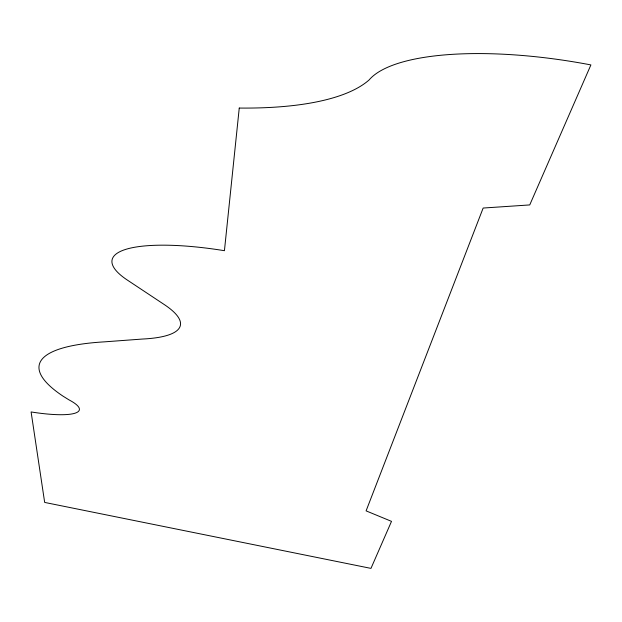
<?xml version="1.0" encoding="UTF-8"?>
<svg xmlns="http://www.w3.org/2000/svg" width="622" height="622" viewBox="0 0 622 622"><rect width="100%" height="100%" fill="white"/><g stroke="black" fill="none" stroke-linecap="round" stroke-linejoin="round"><path stroke-width="0.93" d="M239.252 108.057L224.433 250.697A129.905 32.056 11.6 0 0 127.386 280.102L164.224 304.531A142.71 33.02 12.4 0 1 142.663 339.029L104.403 341.851A267.903 56.625 11.3 0 0 62.962 396.121L69.019 399.892A63.786 12.79 12.3 0 1 31.1 411.943L44.667 502.421L370.969 568.384L391.51 521.36L366.094 510.872L483.162 208.043L529.742 204.926L590.9 64.921A208.417 64.68 9.9 0 0 369.134 79.919A289.704 92.888 12.8 0 1 239.252 108.057"/></g></svg>
